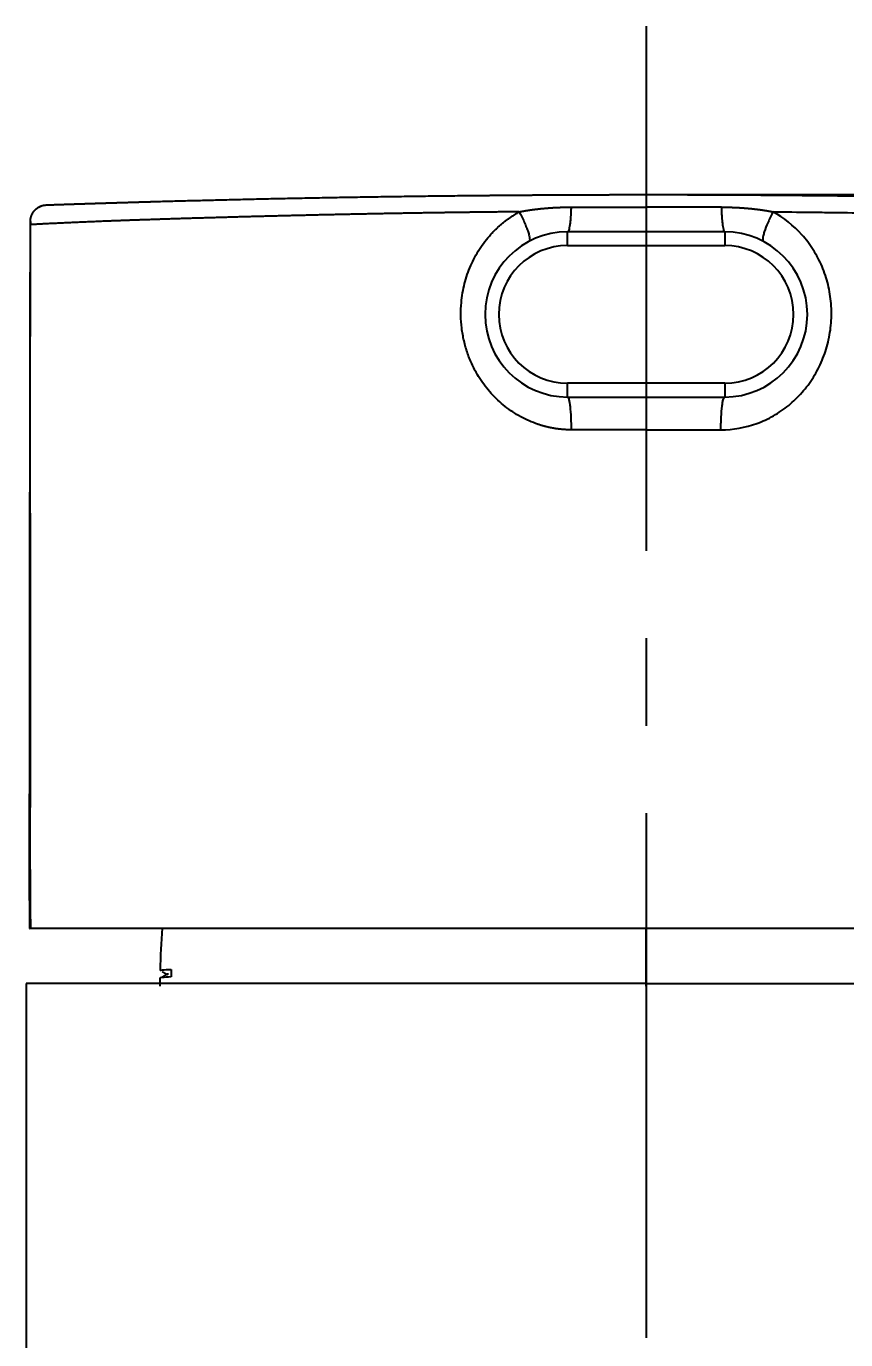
# Model space of a CAD drawing. Extents: x 10319 to 11160, y -16029 to -15435.
# Drawn here: x 10484.01 to 10513.75, y -15652.22 to -15604.52 of the extents above; entities that cross this region are included whole.
import ezdxf

# ---------------------------------------------------------------- set-up
doc = ezdxf.new("R2010")
doc.units = 0
doc.header["$MEASUREMENT"] = 0
doc.linetypes.add('CENTER2', pattern=[28.575, 19.05, -3.175, 3.175, -3.175])
doc.layers.get('0').update_dxf_attribs({"linetype": 'CONTINUOUS'})
doc.layers.get('Defpoints').update_dxf_attribs({"linetype": 'CONTINUOUS'})
doc.layers.add('CENTER', color=1, linetype='CENTER2')
doc.layers.add('DIM_', color=3, linetype='CONTINUOUS', lineweight=9)
doc.styles.get("Standard").update_dxf_attribs({"font": 'Gulim.ttf'})
doc.dimstyles.new('사본(2) STANDARD', dxfattribs={"dimscale": 0, "dimtxt": 5, "dimasz": 5, "dimexe": 1.25, "dimexo": 0.625, "dimgap": 1.5, "dimtad": 3, "dimtih": 1, "dimtoh": 1, "dimdec": 1, "dimzin": 9, "dimdsep": 46, "dimtxsty": 'Standard', "dimcen": 2.5, "dimclrd": 3, "dimclre": 3, "dimclrt": 4, "dimadec": 0, "dimazin": 0, "dimtfac": 1, "dimtdec": 1, "dimtmove": 0, "dimatfit": 3, "dimfxl": 1.25, "dimtfill": 1, "dimtolj": 1, "dimtzin": 0, "dimarcsym": 0})

# ---------------------------------------------------------------- blocks, each defined once
blk = doc.blocks.new('*D17')
at = {"layer": 'Defpoints', "color": 0, "transparency": 16777216}
for p in [(10506.507, -15610.637), (10576.883, -15610.637), (10532.507, -15777.287)]:
    blk.add_point(p, dxfattribs=at)
at = {"layer": 'DIM_', "color": 3, "lineweight": -2, "transparency": 16777216}
for p, q in [((10507.132, -15610.637), (10578.133, -15610.637)), ((10576.883, -15615.637), (10576.883, -15689.892)), ((10576.883, -15772.287), (10576.883, -15698.032)), ((10533.132, -15777.287), (10578.133, -15777.287))]:
    blk.add_line(p, q, dxfattribs=at)
at = {"layer": 'DIM_', "color": 3, "transparency": 16777216}
for points in [[(10576.05, -15615.637), (10577.716, -15615.637), (10576.883, -15610.637)], [(10576.05, -15772.287), (10577.716, -15772.287), (10576.883, -15777.287)]]:
    blk.add_solid(points, dxfattribs=at)
at = {"layer": 'DIM_', "color": 4, "transparency": 16777216, "insert": (10576.883, -15693.962), "char_height": 5, "attachment_point": 5, "bg_fill": 3, "box_fill_scale": 1.25, "bg_fill_color": 256, "bg_fill_true_color": 13158600, "bg_fill_transparency": 0}
blk.add_mtext('\\A1;166.7', dxfattribs=at)

msp = doc.modelspace()

# ---------------------------------------------------------------- linework, layer by layer
at = {"extrusion": (-1, -2.22045e-16, 6.12323e-17)}
for p, q in [((10484.736, -15611.011), (10484.736, -15611.011)), ((10503.657, -15612.487), (10503.657, -15611.987)), ((10503.657, -15617.987), (10503.657, -15617.487)), ((10484.007, -15639.287), (10484.007, -15768.754))]:
    msp.add_line(p, q, dxfattribs=at)
for centre, radius, start, end in [((10503.657, -15614.987), 3, 90, 180), ((10503.657, -15614.987), 2.5, 90, 180), ((10503.657, -15614.987), 3, 180, 270), ((10503.657, -15614.987), 2.5, 180, 270), ((10517.215, -15639.387), 28.357, 175.7274, 178.8354), ((10517.215, -15639.387), 28.357, 179.4001, 180)]:
    msp.add_arc(centre, radius, start, end)
msp.add_ellipse((10516.971, -15639.387), major_axis=(0, -28.357), ratio=0.977268, start_param=4.690659, end_param=4.700358)
for points, knots in [([(10484.157, -15611.61), (10484.157, -15611.606), (10484.157, -15611.598), (10484.158, -15611.586), (10484.158, -15611.574), (10484.159, -15611.562), (10484.16, -15611.549), (10484.162, -15611.537), (10484.163, -15611.525), (10484.165, -15611.512), (10484.167, -15611.5), (10484.17, -15611.488), (10484.173, -15611.475), (10484.176, -15611.463), (10484.179, -15611.45), (10484.183, -15611.438), (10484.187, -15611.426), (10484.191, -15611.413), (10484.195, -15611.401), (10484.2, -15611.389), (10484.205, -15611.376), (10484.211, -15611.364), (10484.216, -15611.352), (10484.222, -15611.34), (10484.228, -15611.329), (10484.234, -15611.317), (10484.241, -15611.305), (10484.248, -15611.294), (10484.255, -15611.282), (10484.263, -15611.271), (10484.27, -15611.26), (10484.278, -15611.249), (10484.286, -15611.239), (10484.295, -15611.228), (10484.304, -15611.218), (10484.313, -15611.208), (10484.322, -15611.198), (10484.332, -15611.188), (10484.343, -15611.177), (10484.354, -15611.167), (10484.366, -15611.156), (10484.379, -15611.145), (10484.393, -15611.134), (10484.408, -15611.124), (10484.423, -15611.113), (10484.439, -15611.102), (10484.456, -15611.092), (10484.474, -15611.082), (10484.492, -15611.073), (10484.511, -15611.064), (10484.531, -15611.055), (10484.552, -15611.047), (10484.573, -15611.04), (10484.595, -15611.033), (10484.617, -15611.027), (10484.64, -15611.022), (10484.664, -15611.018), (10484.687, -15611.015), (10484.712, -15611.012), (10484.728, -15611.012), (10484.736, -15611.011)], [0, 0, 0, 0, 0.012764, 0.025613, 0.038546, 0.051561, 0.064659, 0.077839, 0.091102, 0.104447, 0.117876, 0.13139, 0.144988, 0.158669, 0.172428, 0.186262, 0.200166, 0.214137, 0.22817, 0.242262, 0.256408, 0.270605, 0.284848, 0.299135, 0.313462, 0.327825, 0.342221, 0.356647, 0.371101, 0.385579, 0.400079, 0.4146, 0.429139, 0.443696, 0.458268, 0.472854, 0.487452, 0.50302, 0.51932, 0.536344, 0.554085, 0.572531, 0.591669, 0.611483, 0.631954, 0.653061, 0.67478, 0.697081, 0.719933, 0.743303, 0.767167, 0.791509, 0.816307, 0.841538, 0.867172, 0.893176, 0.919511, 0.946129, 0.972979, 1, 1, 1, 1]), ([(10484.157, -15611.61), (10484.157, -15611.606), (10484.157, -15611.598), (10484.158, -15611.586), (10484.158, -15611.574), (10484.159, -15611.561), (10484.16, -15611.549), (10484.162, -15611.537), (10484.163, -15611.524), (10484.165, -15611.512), (10484.167, -15611.499), (10484.17, -15611.487), (10484.173, -15611.475), (10484.176, -15611.462), (10484.179, -15611.45), (10484.183, -15611.438), (10484.186, -15611.425), (10484.191, -15611.413), (10484.195, -15611.401), (10484.2, -15611.389), (10484.205, -15611.377), (10484.21, -15611.365), (10484.215, -15611.353), (10484.221, -15611.341), (10484.227, -15611.329), (10484.234, -15611.318), (10484.24, -15611.306), (10484.247, -15611.295), (10484.254, -15611.283), (10484.262, -15611.272), (10484.27, -15611.261), (10484.278, -15611.25), (10484.286, -15611.239), (10484.295, -15611.229), (10484.303, -15611.218), (10484.312, -15611.208), (10484.332, -15611.187), (10484.363, -15611.157), (10484.408, -15611.122), (10484.457, -15611.09), (10484.498, -15611.069), (10484.531, -15611.055), (10484.553, -15611.047), (10484.575, -15611.039), (10484.597, -15611.032), (10484.62, -15611.027), (10484.643, -15611.022), (10484.666, -15611.018), (10484.69, -15611.015), (10484.713, -15611.012), (10484.729, -15611.012), (10484.736, -15611.011)], [0, 0, 0, 0, 0.013002, 0.026054, 0.039157, 0.052311, 0.065518, 0.078777, 0.092088, 0.105453, 0.118872, 0.132344, 0.145872, 0.159454, 0.173092, 0.186785, 0.200535, 0.214342, 0.228206, 0.242127, 0.256106, 0.270143, 0.284239, 0.298395, 0.312609, 0.326883, 0.341218, 0.355613, 0.370069, 0.384586, 0.399165, 0.413806, 0.428509, 0.443274, 0.458103, 0.472994, 0.48795, 0.550223, 0.613074, 0.67652, 0.740579, 0.766472, 0.792376, 0.81829, 0.844216, 0.870152, 0.896099, 0.922058, 0.948027, 0.974008, 1, 1, 1, 1]), ([(10501.903, -15611.26), (10501.876, -15611.26), (10501.823, -15611.261), (10501.742, -15611.262), (10501.662, -15611.262), (10501.581, -15611.263), (10501.5, -15611.264), (10501.418, -15611.265), (10501.336, -15611.266), (10501.255, -15611.266), (10501.172, -15611.267), (10501.09, -15611.268), (10501.007, -15611.269), (10500.924, -15611.27), (10500.841, -15611.271), (10500.757, -15611.272), (10500.674, -15611.273), (10500.59, -15611.274), (10500.506, -15611.275), (10500.421, -15611.276), (10500.336, -15611.277), (10500.251, -15611.278), (10500.166, -15611.279), (10500.081, -15611.28), (10499.995, -15611.281), (10499.909, -15611.282), (10499.823, -15611.283), (10499.737, -15611.284), (10499.65, -15611.286), (10499.563, -15611.287), (10499.476, -15611.288), (10499.389, -15611.289), (10499.301, -15611.29), (10499.213, -15611.292), (10499.125, -15611.293), (10499.037, -15611.294), (10498.949, -15611.296), (10498.86, -15611.297), (10498.771, -15611.298), (10498.682, -15611.3), (10498.593, -15611.301), (10498.504, -15611.302), (10498.414, -15611.304), (10498.324, -15611.305), (10498.234, -15611.307), (10498.144, -15611.308), (10498.053, -15611.31), (10497.963, -15611.311), (10497.872, -15611.313), (10497.781, -15611.314), (10497.689, -15611.316), (10497.598, -15611.318), (10497.506, -15611.319), (10497.415, -15611.321), (10497.323, -15611.322), (10497.231, -15611.324), (10497.138, -15611.326), (10497.046, -15611.327), (10496.953, -15611.329), (10496.861, -15611.331), (10496.768, -15611.333), (10496.674, -15611.334), (10496.581, -15611.336), (10496.488, -15611.338), (10496.394, -15611.34), (10496.301, -15611.342), (10496.207, -15611.343), (10496.113, -15611.345), (10496.019, -15611.347), (10495.924, -15611.349), (10495.83, -15611.351), (10495.735, -15611.353), (10495.641, -15611.355), (10495.546, -15611.357), (10495.451, -15611.359), (10495.356, -15611.361), (10495.261, -15611.363), (10495.166, -15611.365), (10495.071, -15611.367), (10494.975, -15611.369), (10494.88, -15611.371), (10494.784, -15611.373), (10494.688, -15611.375), (10494.592, -15611.378), (10494.497, -15611.38), (10494.401, -15611.382), (10494.305, -15611.384), (10494.208, -15611.386), (10494.112, -15611.389), (10494.016, -15611.391), (10493.92, -15611.393), (10493.823, -15611.395), (10493.727, -15611.398), (10493.63, -15611.4), (10493.534, -15611.402), (10493.437, -15611.405), (10493.341, -15611.407), (10493.244, -15611.409), (10493.147, -15611.412), (10493.05, -15611.414), (10492.954, -15611.417), (10492.857, -15611.419), (10492.76, -15611.422), (10492.663, -15611.424), (10492.567, -15611.427), (10492.47, -15611.429), (10492.373, -15611.432), (10492.276, -15611.434), (10492.143, -15611.438), (10491.975, -15611.442), (10491.773, -15611.448), (10491.573, -15611.453), (10491.376, -15611.459), (10491.181, -15611.464), (10490.989, -15611.47), (10490.8, -15611.475), (10490.613, -15611.48), (10490.428, -15611.486), (10490.247, -15611.491), (10490.067, -15611.496), (10489.89, -15611.502), (10489.716, -15611.507), (10489.544, -15611.512), (10489.374, -15611.518), (10489.207, -15611.523), (10489.042, -15611.528), (10488.88, -15611.533), (10488.72, -15611.538), (10488.562, -15611.544), (10488.407, -15611.549), (10488.254, -15611.554), (10488.104, -15611.559), (10487.955, -15611.564), (10487.809, -15611.569), (10487.666, -15611.574), (10487.524, -15611.579), (10487.385, -15611.584), (10487.248, -15611.589), (10487.113, -15611.594), (10486.981, -15611.599), (10486.85, -15611.604), (10486.722, -15611.609), (10486.596, -15611.614), (10486.472, -15611.619), (10486.35, -15611.624), (10486.23, -15611.629), (10486.112, -15611.634), (10485.997, -15611.639), (10485.883, -15611.644), (10485.771, -15611.648), (10485.661, -15611.653), (10485.553, -15611.658), (10485.448, -15611.663), (10485.344, -15611.668), (10485.242, -15611.672), (10485.141, -15611.677), (10485.043, -15611.682), (10484.946, -15611.687), (10484.852, -15611.691), (10484.759, -15611.696), (10484.668, -15611.701), (10484.578, -15611.705), (10484.491, -15611.71), (10484.405, -15611.715), (10484.321, -15611.719), (10484.238, -15611.724), (10484.184, -15611.727), (10484.157, -15611.728)], [0, 0, 0, 0, 0.003672, 0.007358, 0.011058, 0.014773, 0.018502, 0.022246, 0.026004, 0.029777, 0.033564, 0.037366, 0.041181, 0.045012, 0.048857, 0.052716, 0.05659, 0.060478, 0.06438, 0.068297, 0.072229, 0.076174, 0.080135, 0.08411, 0.088099, 0.092103, 0.096121, 0.100153, 0.1042, 0.108262, 0.112338, 0.116428, 0.120533, 0.124653, 0.128786, 0.132935, 0.137097, 0.141275, 0.145466, 0.149673, 0.153893, 0.158128, 0.162378, 0.166642, 0.170921, 0.175214, 0.179521, 0.183843, 0.18818, 0.192531, 0.196896, 0.201276, 0.20567, 0.210079, 0.214503, 0.218941, 0.223393, 0.22786, 0.232342, 0.236837, 0.241348, 0.245873, 0.250412, 0.254966, 0.259535, 0.264118, 0.268715, 0.273328, 0.277954, 0.282595, 0.287251, 0.291921, 0.296606, 0.301305, 0.306019, 0.310748, 0.315491, 0.320248, 0.32502, 0.329807, 0.334608, 0.339424, 0.344255, 0.3491, 0.353959, 0.358834, 0.363723, 0.368626, 0.373544, 0.378477, 0.383425, 0.388387, 0.393363, 0.398355, 0.403361, 0.408382, 0.413417, 0.418468, 0.423533, 0.428612, 0.433707, 0.438816, 0.44394, 0.449079, 0.454232, 0.459401, 0.464584, 0.469781, 0.474994, 0.48607, 0.497076, 0.508011, 0.518875, 0.529669, 0.540392, 0.551045, 0.561626, 0.572137, 0.582578, 0.592947, 0.603246, 0.613474, 0.623631, 0.633717, 0.643732, 0.653677, 0.66355, 0.673352, 0.683083, 0.692743, 0.702332, 0.71185, 0.721296, 0.730672, 0.739976, 0.749209, 0.75837, 0.767461, 0.776479, 0.785427, 0.794303, 0.803108, 0.811842, 0.820504, 0.829095, 0.837614, 0.846062, 0.854438, 0.862743, 0.870977, 0.879138, 0.887229, 0.895248, 0.903195, 0.911071, 0.918875, 0.926608, 0.934269, 0.941859, 0.949377, 0.956824, 0.964199, 0.971502, 0.978734, 0.985894, 0.992983, 1, 1, 1, 1]), ([(10503.795, -15619.179), (10503.785, -15619.179), (10503.766, -15619.178), (10503.737, -15619.178), (10503.708, -15619.177), (10503.679, -15619.177), (10503.65, -15619.176), (10503.621, -15619.174), (10503.592, -15619.173), (10503.563, -15619.171), (10503.534, -15619.169), (10503.506, -15619.167), (10503.477, -15619.165), (10503.448, -15619.162), (10503.419, -15619.159), (10503.391, -15619.156), (10503.362, -15619.153), (10503.333, -15619.15), (10503.305, -15619.146), (10503.276, -15619.142), (10503.248, -15619.138), (10503.219, -15619.134), (10503.191, -15619.129), (10503.163, -15619.125), (10503.134, -15619.12), (10503.106, -15619.115), (10503.078, -15619.109), (10503.049, -15619.104), (10503.021, -15619.098), (10502.993, -15619.092), (10502.965, -15619.086), (10502.937, -15619.079), (10502.909, -15619.073), (10502.881, -15619.066), (10502.853, -15619.059), (10502.825, -15619.052), (10502.797, -15619.044), (10502.769, -15619.036), (10502.741, -15619.028), (10502.714, -15619.02), (10502.686, -15619.012), (10502.658, -15619.003), (10502.631, -15618.995), (10502.603, -15618.986), (10502.575, -15618.977), (10502.548, -15618.967), (10502.52, -15618.957), (10502.395, -15618.913), (10502.177, -15618.823), (10501.876, -15618.667), (10501.589, -15618.486), (10501.316, -15618.279), (10501.061, -15618.049), (10500.825, -15617.798), (10500.61, -15617.527), (10500.395, -15617.206), (10500.192, -15616.831), (10500.016, -15616.399), (10499.887, -15615.949), (10499.805, -15615.488), (10499.773, -15615.021), (10499.789, -15614.593), (10499.839, -15614.208), (10499.911, -15613.868), (10500.01, -15613.536), (10500.134, -15613.215), (10500.283, -15612.906), (10500.455, -15612.613), (10500.651, -15612.335), (10500.81, -15612.145), (10500.915, -15612.03), (10500.959, -15611.984), (10501.003, -15611.939), (10501.048, -15611.895), (10501.094, -15611.851), (10501.14, -15611.808), (10501.186, -15611.766), (10501.234, -15611.725), (10501.281, -15611.684), (10501.33, -15611.644), (10501.379, -15611.605), (10501.429, -15611.567), (10501.479, -15611.53), (10501.53, -15611.493), (10501.581, -15611.458), (10501.633, -15611.423), (10501.686, -15611.389), (10501.739, -15611.355), (10501.793, -15611.323), (10501.848, -15611.291), (10501.884, -15611.27), (10501.903, -15611.26)], [0, 0, 0, 0, 0.002658, 0.005314, 0.007968, 0.010619, 0.013269, 0.015916, 0.018562, 0.021206, 0.023848, 0.02649, 0.029129, 0.031768, 0.034406, 0.037042, 0.039678, 0.042314, 0.044949, 0.047583, 0.050218, 0.052852, 0.055486, 0.058121, 0.060756, 0.063391, 0.066027, 0.068664, 0.071301, 0.073939, 0.076579, 0.07922, 0.081862, 0.084506, 0.087151, 0.089798, 0.092447, 0.095098, 0.097751, 0.100407, 0.103065, 0.105725, 0.108388, 0.111054, 0.113723, 0.116395, 0.11907, 0.121749, 0.152939, 0.184005, 0.215157, 0.246605, 0.278292, 0.3098, 0.341343, 0.373138, 0.415702, 0.457931, 0.500353, 0.543038, 0.585266, 0.627561, 0.659344, 0.690857, 0.72231, 0.753911, 0.785189, 0.816248, 0.847291, 0.87852, 0.884373, 0.89021, 0.896033, 0.901844, 0.907642, 0.913431, 0.919211, 0.924983, 0.93075, 0.936512, 0.942271, 0.948028, 0.953785, 0.959543, 0.965303, 0.971068, 0.976838, 0.982614, 0.988399, 0.994194, 1, 1, 1, 1]), ([(10501.903, -15611.26), (10501.917, -15611.258), (10501.946, -15611.252), (10501.989, -15611.244), (10502.032, -15611.237), (10502.075, -15611.229), (10502.119, -15611.222), (10502.162, -15611.215), (10502.206, -15611.208), (10502.251, -15611.201), (10502.295, -15611.195), (10502.34, -15611.188), (10502.385, -15611.182), (10502.43, -15611.176), (10502.475, -15611.17), (10502.521, -15611.165), (10502.567, -15611.159), (10502.613, -15611.154), (10502.659, -15611.149), (10502.705, -15611.144), (10502.752, -15611.14), (10502.799, -15611.135), (10502.846, -15611.131), (10502.893, -15611.127), (10502.941, -15611.123), (10502.988, -15611.12), (10503.036, -15611.116), (10503.084, -15611.113), (10503.133, -15611.11), (10503.181, -15611.108), (10503.23, -15611.105), (10503.279, -15611.103), (10503.328, -15611.101), (10503.378, -15611.099), (10503.427, -15611.097), (10503.477, -15611.095), (10503.527, -15611.094), (10503.577, -15611.093), (10503.628, -15611.092), (10503.678, -15611.092), (10503.729, -15611.091), (10503.763, -15611.091), (10503.78, -15611.091)], [0, 0, 0, 0, 0.023127, 0.046347, 0.06966, 0.093066, 0.116565, 0.140157, 0.163843, 0.187622, 0.211494, 0.235461, 0.259521, 0.283676, 0.307926, 0.332271, 0.356712, 0.381248, 0.405881, 0.43061, 0.455436, 0.48036, 0.505382, 0.530502, 0.555721, 0.58104, 0.606458, 0.631976, 0.657595, 0.683315, 0.709137, 0.73506, 0.761086, 0.787215, 0.813448, 0.839784, 0.866224, 0.892769, 0.919418, 0.946173, 0.973033, 1, 1, 1, 1]), ([(10501.903, -15611.26), (10501.934, -15611.321), (10501.965, -15611.383), (10502.026, -15611.51), (10502.055, -15611.574), (10502.11, -15611.701), (10502.136, -15611.763), (10502.182, -15611.881), (10502.203, -15611.938), (10502.236, -15612.041), (10502.25, -15612.088), (10502.269, -15612.171), (10502.275, -15612.206), (10502.28, -15612.264), (10502.279, -15612.287), (10502.271, -15612.32), (10502.263, -15612.33), (10502.254, -15612.336)], [0, 0, 0, 0, 0.125, 0.125, 0.25, 0.25, 0.375, 0.375, 0.5, 0.5, 0.625, 0.625, 0.75, 0.75, 0.875, 0.875, 1, 1, 1, 1]), ([(10503.78, -15611.091), (10503.778, -15611.15), (10503.776, -15611.209), (10503.771, -15611.326), (10503.768, -15611.384), (10503.76, -15611.495), (10503.756, -15611.549), (10503.746, -15611.649), (10503.741, -15611.695), (10503.729, -15611.778), (10503.723, -15611.815), (10503.71, -15611.879), (10503.704, -15611.905), (10503.691, -15611.947), (10503.684, -15611.962), (10503.671, -15611.982), (10503.664, -15611.987), (10503.657, -15611.987)], [0, 0, 0, 0, 0.125, 0.125, 0.25, 0.25, 0.375, 0.375, 0.5, 0.5, 0.625, 0.625, 0.75, 0.75, 0.875, 0.875, 1, 1, 1, 1]), ([(10484.135, -15630.108), (10484.135, -15630.039), (10484.135, -15629.901), (10484.135, -15629.695), (10484.135, -15629.488), (10484.135, -15629.283), (10484.135, -15629.077), (10484.135, -15628.872), (10484.135, -15628.667), (10484.135, -15628.463), (10484.135, -15628.259), (10484.135, -15628.055), (10484.135, -15627.851), (10484.136, -15627.648), (10484.136, -15627.445), (10484.136, -15627.243), (10484.136, -15627.04), (10484.136, -15626.838), (10484.136, -15626.637), (10484.136, -15626.435), (10484.137, -15626.234), (10484.137, -15626.034), (10484.137, -15625.833), (10484.137, -15625.633), (10484.137, -15625.434), (10484.138, -15625.234), (10484.138, -15625.035), (10484.138, -15624.837), (10484.138, -15624.638), (10484.139, -15624.44), (10484.139, -15624.242), (10484.139, -15624.045), (10484.139, -15623.848), (10484.14, -15623.651), (10484.14, -15623.455), (10484.14, -15623.258), (10484.14, -15623.063), (10484.141, -15622.867), (10484.141, -15622.672), (10484.141, -15622.477), (10484.141, -15622.282), (10484.142, -15622.088), (10484.142, -15621.894), (10484.142, -15621.701), (10484.142, -15621.508), (10484.143, -15621.315), (10484.143, -15621.122), (10484.143, -15620.93), (10484.144, -15620.738), (10484.144, -15620.546), (10484.144, -15620.355), (10484.144, -15620.164), (10484.145, -15619.973), (10484.145, -15619.783), (10484.145, -15619.593), (10484.146, -15619.404), (10484.146, -15619.214), (10484.146, -15619.025), (10484.146, -15618.837), (10484.147, -15618.648), (10484.147, -15618.46), (10484.147, -15618.273), (10484.148, -15618.085), (10484.148, -15617.898), (10484.148, -15617.711), (10484.148, -15617.525), (10484.149, -15617.339), (10484.149, -15617.153), (10484.149, -15616.968), (10484.15, -15616.783), (10484.15, -15616.598), (10484.15, -15616.414), (10484.15, -15616.229), (10484.151, -15616.046), (10484.151, -15615.862), (10484.151, -15615.679), (10484.152, -15615.496), (10484.152, -15615.314), (10484.152, -15615.132), (10484.152, -15614.95), (10484.153, -15614.768), (10484.153, -15614.587), (10484.153, -15614.406), (10484.153, -15614.226), (10484.154, -15614.046), (10484.154, -15613.866), (10484.154, -15613.686), (10484.154, -15613.507), (10484.155, -15613.328), (10484.155, -15613.15), (10484.155, -15612.972), (10484.155, -15612.794), (10484.155, -15612.616), (10484.156, -15612.439), (10484.156, -15612.262), (10484.156, -15612.086), (10484.156, -15611.909), (10484.156, -15611.792), (10484.156, -15611.733)], [0, 0, 0, 0, 0.01106, 0.022107, 0.033141, 0.044161, 0.055168, 0.066161, 0.077142, 0.088108, 0.099062, 0.110002, 0.120929, 0.131842, 0.142743, 0.153629, 0.164502, 0.175362, 0.186209, 0.197042, 0.207861, 0.218667, 0.22946, 0.240239, 0.251005, 0.261757, 0.272496, 0.283222, 0.293933, 0.304632, 0.315316, 0.325988, 0.336645, 0.34729, 0.35792, 0.368537, 0.379141, 0.389731, 0.400307, 0.41087, 0.421419, 0.431955, 0.442477, 0.452985, 0.46348, 0.473961, 0.484429, 0.494882, 0.505322, 0.515749, 0.526162, 0.536561, 0.546946, 0.557318, 0.567676, 0.578021, 0.588351, 0.598668, 0.608971, 0.619261, 0.629536, 0.639798, 0.650046, 0.660281, 0.670501, 0.680708, 0.690901, 0.70108, 0.711246, 0.721397, 0.731535, 0.741659, 0.751769, 0.761865, 0.771948, 0.782016, 0.792071, 0.802111, 0.812138, 0.822151, 0.83215, 0.842135, 0.852107, 0.862064, 0.872007, 0.881937, 0.891852, 0.901754, 0.911641, 0.921515, 0.931375, 0.94122, 0.951052, 0.96087, 0.970673, 0.980463, 0.990238, 1, 1, 1, 1]), ([(10484.15, -15622.203), (10484.15, -15621.321), (10484.151, -15620.441), (10484.152, -15618.687), (10484.153, -15617.812), (10484.155, -15615.193), (10484.156, -15613.457), (10484.157, -15611.728)], [0, 0, 0, 0, 0.25, 0.25, 0.5, 0.5, 1, 1, 1, 1]), ([(10484.157, -15611.61), (10484.157, -15611.631), (10484.157, -15611.652), (10484.157, -15611.693), (10484.156, -15611.713), (10484.156, -15611.733)], [0, 0, 0, 0, 0.5, 0.5, 1, 1, 1, 1]), ([(10503.795, -15619.179), (10503.795, -15619.038), (10503.792, -15618.886), (10503.778, -15618.593), (10503.768, -15618.452), (10503.748, -15618.277), (10503.74, -15618.225), (10503.725, -15618.136), (10503.7, -15618.025), (10503.674, -15617.987), (10503.657, -15617.987)], [0, 0, 0, 0, 0.25, 0.25, 0.5, 0.5, 0.625, 0.625, 0.75, 1, 1, 1, 1]), ([(10484.15, -15622.203), (10484.15, -15622.263), (10484.149, -15622.385), (10484.149, -15622.571), (10484.149, -15622.764), (10484.149, -15622.964), (10484.149, -15623.17), (10484.149, -15623.384), (10484.149, -15623.604), (10484.149, -15623.832), (10484.148, -15624.066), (10484.148, -15624.307), (10484.148, -15624.555), (10484.148, -15624.81), (10484.148, -15625.072), (10484.148, -15625.341), (10484.147, -15625.617), (10484.147, -15625.899), (10484.147, -15626.189), (10484.147, -15626.486), (10484.146, -15626.947), (10484.146, -15627.53), (10484.146, -15628.191), (10484.145, -15628.727), (10484.145, -15629.483), (10484.144, -15630.439), (10484.144, -15631.259), (10484.143, -15631.639)], [0, 0, 0, 0, 0.019153, 0.039028, 0.059626, 0.080947, 0.10299, 0.125757, 0.149246, 0.173458, 0.198392, 0.224049, 0.25043, 0.277532, 0.305358, 0.333906, 0.363177, 0.393171, 0.423887, 0.455326, 0.487488, 0.570544, 0.640418, 0.697109, 0.740618, 0.879871, 1, 1, 1, 1]), ([(10484.126, -15634.585), (10484.126, -15634.409), (10484.127, -15634.055), (10484.128, -15633.519), (10484.129, -15632.973), (10484.13, -15632.418), (10484.132, -15631.854), (10484.133, -15631.28), (10484.134, -15630.697), (10484.134, -15630.305), (10484.135, -15630.108)], [0, 0, 0, 0, 0.117598, 0.237295, 0.359099, 0.483017, 0.609058, 0.737229, 0.86754, 1, 1, 1, 1]), ([(10484.143, -15631.639), (10484.143, -15631.727), (10484.143, -15631.906), (10484.143, -15632.175), (10484.143, -15632.449), (10484.143, -15632.727), (10484.142, -15633.009), (10484.142, -15633.295), (10484.142, -15633.579), (10484.142, -15633.859), (10484.142, -15634.131), (10484.142, -15634.395), (10484.141, -15634.652), (10484.141, -15634.82), (10484.141, -15634.903)], [0, 0, 0, 0, 0.081189, 0.16369, 0.247504, 0.33263, 0.41907, 0.506823, 0.59485, 0.680544, 0.763905, 0.844934, 0.923632, 1, 1, 1, 1]), ([(10484.142, -15635.063), (10484.142, -15635.147), (10484.141, -15635.307), (10484.141, -15635.536), (10484.141, -15635.743), (10484.141, -15635.929), (10484.14, -15636.094), (10484.14, -15636.226), (10484.14, -15636.331), (10484.14, -15636.417), (10484.14, -15636.5), (10484.14, -15636.579), (10484.141, -15636.655), (10484.141, -15636.728), (10484.141, -15636.798), (10484.141, -15636.864), (10484.141, -15636.927), (10484.142, -15636.988), (10484.142, -15637.045), (10484.142, -15637.098), (10484.143, -15637.149), (10484.143, -15637.197), (10484.143, -15637.241), (10484.144, -15637.269), (10484.144, -15637.283)], [0, 0, 0, 0, 0.112972, 0.216268, 0.309888, 0.393831, 0.468099, 0.532691, 0.572835, 0.611519, 0.648744, 0.684511, 0.718818, 0.751667, 0.783057, 0.812989, 0.841463, 0.86848, 0.894039, 0.918142, 0.940789, 0.96198, 0.981717, 1, 1, 1, 1]), ([(10484.157, -15637.287), (10484.153, -15637.287), (10484.148, -15637.287), (10484.144, -15637.287), (10484.143, -15637.287), (10484.143, -15637.287)], [0, 0, 0, 0, 0.925252, 0.925252, 1, 1, 1, 1]), ([(10489.261, -15639.046), (10489.127, -15639.053), (10489.027, -15639.06), (10488.893, -15639.074), (10488.859, -15639.081), (10488.859, -15639.088)], [0, 0, 0, 0, 0.500818, 0.500818, 1, 1, 1, 1]), ([(10488.863, -15638.813), (10488.863, -15638.806), (10488.894, -15638.799), (10489.022, -15638.785), (10489.125, -15638.778), (10489.265, -15638.77)], [0, 0, 0, 0, 0.479364, 0.479364, 1, 1, 1, 1])]:
    msp.add_open_spline(points, degree=3, knots=knots)
for points, degree in [([(10484.157, -15611.61), (10484.157, -15611.61), (10484.157, -15611.61), (10484.157, -15611.61)], 3), ([(10484.157, -15611.728), (10484.157, -15611.709), (10484.157, -15611.671), (10484.157, -15611.631), (10484.157, -15611.61)], 3), ([(10484.122, -15636.27), (10484.123, -15635.708), (10484.124, -15635.146), (10484.125, -15634.584)], 3), ([(10484.141, -15634.903), (10484.141, -15634.956), (10484.141, -15635.009), (10484.141, -15635.062)], 3), ([(10484.142, -15635.064), (10484.146, -15635.804), (10484.151, -15636.545), (10484.157, -15637.287)], 3), ([(10484.122, -15636.27), (10484.125, -15636.609), (10484.127, -15636.948), (10484.13, -15637.287)], 3), ([(10484.13, -15637.287), (10484.134, -15637.287), (10484.137, -15637.287), (10484.14, -15637.287)], 3), ([(10489.113, -15638.957), (10488.917, -15639.07)], 1), ([(10488.941, -15638.851), (10489.131, -15638.961)], 1), ([(10489.113, -15638.957), (10489.084, -15638.949), (10489.104, -15638.94), (10489.17, -15638.932)], 3)]:
    msp.add_open_spline(points, degree=degree)
at = {"layer": 'CENTER'}
msp.add_line((10506.507, -15604.523), (10506.507, -15957.833), dxfattribs=at)

# ---------------------------------------------------------------- next in the draw order: dimensions: what is measured, and where the dimension line sits
at = {"layer": 'DIM_'}
dim = msp.add_linear_dim(base=(10576.883139287, -15610.636787616), p1=(10532.507458922, -15777.286787616), p2=(10506.507458922, -15610.636787616), angle=90, dimstyle='사본(2) STANDARD', override={"dimscale": 1, "dimtxt": 5, "dimasz": 5, "dimgap": 1.5, "dimtad": 0}, dxfattribs=at)
dim.commit()
dim.dimension.update_dxf_attribs({"geometry": '*D17', "text_midpoint": (10576.883139287, -15693.961787616)})

# ---------------------------------------------------------------- next in the draw order: linework, layer by layer
at = {"extrusion": (-1, -2.22045e-16, 6.12323e-17)}
for p, q in [((10509.357, -15611.987), (10503.657, -15611.987)), ((10509.357, -15611.987), (10509.357, -15612.487)), ((10503.657, -15612.487), (10509.357, -15612.487)), ((10509.357, -15617.487), (10503.657, -15617.487)), ((10509.357, -15617.487), (10509.357, -15617.987)), ((10503.657, -15617.987), (10509.357, -15617.987)), ((10506.507, -15639.387), (10506.507, -15637.275)), ((10506.507, -15639.287), (10484.007, -15639.287)), ((10506.507, -15639.287), (10529.007, -15639.287))]:
    msp.add_line(p, q, dxfattribs=at)
for radius, start, end in [(3, 0, 90), (2.5, 0, 90), (2.5, 270, 0), (3, 270, 0)]:
    msp.add_arc((10509.357, -15614.987), radius, start, end)
for points, knots in [([(10484.736, -15611.011), (10484.75, -15611.011), (10484.777, -15611.01), (10484.818, -15611.008), (10484.859, -15611.007), (10484.9, -15611.006), (10484.942, -15611.004), (10484.983, -15611.003), (10485.025, -15611.001), (10485.067, -15611), (10485.109, -15610.999), (10485.151, -15610.997), (10485.194, -15610.996), (10485.236, -15610.994), (10485.279, -15610.993), (10485.322, -15610.991), (10485.365, -15610.99), (10485.409, -15610.988), (10485.452, -15610.987), (10485.496, -15610.986), (10485.54, -15610.984), (10485.583, -15610.983), (10485.628, -15610.981), (10485.672, -15610.98), (10485.716, -15610.978), (10485.761, -15610.977), (10485.806, -15610.975), (10485.851, -15610.974), (10485.896, -15610.972), (10485.941, -15610.971), (10485.987, -15610.969), (10486.033, -15610.968), (10486.078, -15610.967), (10486.124, -15610.965), (10486.171, -15610.964), (10486.217, -15610.962), (10486.264, -15610.961), (10486.31, -15610.959), (10486.357, -15610.958), (10486.404, -15610.956), (10486.451, -15610.955), (10486.499, -15610.953), (10486.546, -15610.952), (10486.594, -15610.95), (10486.642, -15610.949), (10486.69, -15610.947), (10486.738, -15610.946), (10486.787, -15610.944), (10486.835, -15610.943), (10486.884, -15610.941), (10486.933, -15610.939), (10486.982, -15610.938), (10487.031, -15610.936), (10487.081, -15610.935), (10487.13, -15610.933), (10487.18, -15610.932), (10487.23, -15610.93), (10487.28, -15610.929), (10487.33, -15610.927), (10487.381, -15610.926), (10487.431, -15610.924), (10487.482, -15610.923), (10487.533, -15610.921), (10487.584, -15610.92), (10487.635, -15610.918), (10487.687, -15610.917), (10487.739, -15610.915), (10487.79, -15610.914), (10487.842, -15610.912), (10487.894, -15610.91), (10487.947, -15610.909), (10487.999, -15610.907), (10488.052, -15610.906), (10488.105, -15610.904), (10488.158, -15610.903), (10488.211, -15610.901), (10488.264, -15610.9), (10488.318, -15610.898), (10488.371, -15610.897), (10488.425, -15610.895), (10488.479, -15610.894), (10488.534, -15610.892), (10488.588, -15610.89), (10488.642, -15610.889), (10488.697, -15610.887), (10488.752, -15610.886), (10488.984, -15610.879), (10489.399, -15610.868), (10490.01, -15610.852), (10490.639, -15610.836), (10491.284, -15610.82), (10491.945, -15610.804), (10492.623, -15610.789), (10493.315, -15610.774), (10494.022, -15610.76), (10494.741, -15610.746), (10495.471, -15610.733), (10496.213, -15610.72), (10496.963, -15610.709), (10497.723, -15610.698), (10498.491, -15610.687), (10499.267, -15610.678), (10499.842, -15610.672), (10500.209, -15610.668), (10500.367, -15610.667), (10500.525, -15610.665), (10500.684, -15610.664), (10500.842, -15610.662), (10501.001, -15610.661), (10501.159, -15610.659), (10501.318, -15610.658), (10501.478, -15610.657), (10501.637, -15610.656), (10501.797, -15610.654), (10501.956, -15610.653), (10502.116, -15610.652), (10502.276, -15610.651), (10502.437, -15610.65), (10502.597, -15610.649), (10502.758, -15610.648), (10502.919, -15610.647), (10503.08, -15610.646), (10503.241, -15610.645), (10503.403, -15610.644), (10503.565, -15610.644), (10503.726, -15610.643), (10503.888, -15610.642), (10504.051, -15610.642), (10504.213, -15610.641), (10504.376, -15610.64), (10504.539, -15610.64), (10504.702, -15610.639), (10504.865, -15610.639), (10505.028, -15610.639), (10505.192, -15610.638), (10505.356, -15610.638), (10505.52, -15610.638), (10505.684, -15610.637), (10505.848, -15610.637), (10506.013, -15610.637), (10506.177, -15610.637), (10506.342, -15610.637), (10506.452, -15610.637), (10506.507, -15610.637)], [0, 0, 0, 0, 0.002964, 0.005926, 0.008887, 0.011846, 0.014804, 0.017761, 0.020716, 0.02367, 0.026623, 0.029574, 0.032524, 0.035473, 0.038421, 0.041367, 0.044313, 0.047257, 0.0502, 0.053142, 0.056083, 0.059023, 0.061963, 0.064901, 0.067838, 0.070774, 0.073709, 0.076644, 0.079578, 0.08251, 0.085442, 0.088374, 0.091304, 0.094234, 0.097163, 0.100092, 0.10302, 0.105947, 0.108874, 0.1118, 0.114726, 0.117651, 0.120575, 0.1235, 0.126424, 0.129347, 0.13227, 0.135193, 0.138115, 0.141037, 0.143959, 0.146881, 0.149802, 0.152723, 0.155645, 0.158566, 0.161486, 0.164407, 0.167328, 0.170249, 0.173169, 0.17609, 0.179011, 0.181932, 0.184853, 0.187774, 0.190695, 0.193617, 0.196538, 0.19946, 0.202382, 0.205305, 0.208228, 0.211151, 0.214074, 0.216998, 0.219922, 0.222847, 0.225772, 0.228698, 0.231624, 0.234551, 0.237479, 0.240407, 0.243335, 0.246265, 0.249195, 0.280337, 0.311452, 0.34257, 0.373723, 0.404959, 0.436212, 0.467513, 0.498895, 0.530271, 0.561594, 0.592894, 0.624203, 0.655437, 0.686651, 0.717876, 0.749145, 0.755401, 0.761654, 0.767906, 0.774156, 0.780403, 0.78665, 0.792895, 0.79914, 0.805384, 0.811627, 0.817871, 0.824114, 0.830358, 0.836603, 0.842848, 0.849095, 0.855343, 0.861592, 0.867844, 0.874097, 0.880353, 0.886612, 0.892873, 0.899138, 0.905406, 0.911678, 0.917953, 0.924233, 0.930517, 0.936805, 0.943099, 0.949398, 0.955702, 0.962011, 0.968327, 0.974648, 0.980976, 0.98731, 0.993652, 1, 1, 1, 1]), ([(10506.507, -15610.637), (10506.533, -15610.637), (10506.585, -15610.637), (10506.663, -15610.637), (10506.74, -15610.637), (10506.818, -15610.637), (10506.896, -15610.637), (10506.973, -15610.637), (10507.051, -15610.637), (10507.128, -15610.637), (10507.205, -15610.637), (10507.283, -15610.637), (10507.36, -15610.637), (10507.437, -15610.637), (10507.515, -15610.638), (10507.592, -15610.638), (10507.669, -15610.638), (10507.746, -15610.638), (10507.823, -15610.638), (10507.9, -15610.638), (10507.977, -15610.638), (10508.054, -15610.639), (10508.131, -15610.639), (10508.208, -15610.639), (10508.284, -15610.639), (10508.361, -15610.64), (10508.438, -15610.64), (10508.514, -15610.64), (10508.591, -15610.64), (10508.668, -15610.64), (10508.744, -15610.641), (10508.821, -15610.641), (10508.897, -15610.641), (10508.974, -15610.642), (10509.05, -15610.642), (10509.126, -15610.642), (10509.203, -15610.643), (10509.279, -15610.643), (10509.355, -15610.643), (10509.431, -15610.644), (10509.507, -15610.644), (10509.583, -15610.644), (10509.659, -15610.645), (10509.735, -15610.645), (10509.811, -15610.645), (10509.887, -15610.646), (10509.963, -15610.646), (10510.039, -15610.647), (10510.115, -15610.647), (10510.19, -15610.648), (10510.266, -15610.648), (10510.342, -15610.648), (10510.417, -15610.649), (10510.493, -15610.649), (10510.569, -15610.65), (10510.644, -15610.65), (10510.719, -15610.651), (10510.795, -15610.651), (10510.87, -15610.652), (10510.946, -15610.652), (10511.021, -15610.653), (10511.096, -15610.653), (10511.171, -15610.654), (10511.246, -15610.655), (10511.321, -15610.655), (10511.397, -15610.656), (10511.472, -15610.656), (10511.547, -15610.657), (10511.621, -15610.657), (10511.696, -15610.658), (10511.771, -15610.659), (10511.846, -15610.659), (10511.921, -15610.66), (10511.996, -15610.661), (10512.07, -15610.661), (10512.145, -15610.662), (10512.219, -15610.663), (10512.294, -15610.663), (10512.369, -15610.664), (10512.443, -15610.665), (10512.517, -15610.665), (10512.592, -15610.666), (10512.666, -15610.667), (10512.74, -15610.667), (10512.815, -15610.668), (10512.889, -15610.669), (10513.201, -15610.672), (10513.748, -15610.678), (10514.524, -15610.687), (10515.292, -15610.698), (10516.051, -15610.709), (10516.802, -15610.72), (10517.543, -15610.733), (10518.274, -15610.746), (10518.993, -15610.76), (10519.7, -15610.774), (10520.392, -15610.789), (10521.069, -15610.804), (10521.731, -15610.82), (10522.376, -15610.836), (10523.004, -15610.852), (10523.616, -15610.868), (10524.052, -15610.88), (10524.325, -15610.888), (10524.441, -15610.891), (10524.556, -15610.894), (10524.67, -15610.897), (10524.784, -15610.901), (10524.897, -15610.904), (10525.009, -15610.907), (10525.12, -15610.91), (10525.231, -15610.914), (10525.341, -15610.917), (10525.45, -15610.92), (10525.558, -15610.924), (10525.666, -15610.927), (10525.773, -15610.93), (10525.879, -15610.933), (10525.984, -15610.936), (10526.088, -15610.94), (10526.192, -15610.943), (10526.295, -15610.946), (10526.397, -15610.949), (10526.498, -15610.953), (10526.599, -15610.956), (10526.699, -15610.959), (10526.798, -15610.962), (10526.896, -15610.965), (10526.994, -15610.968), (10527.091, -15610.971), (10527.187, -15610.975), (10527.282, -15610.978), (10527.376, -15610.981), (10527.47, -15610.984), (10527.563, -15610.987), (10527.655, -15610.99), (10527.746, -15610.993), (10527.837, -15610.996), (10527.927, -15610.999), (10528.016, -15611.002), (10528.104, -15611.005), (10528.192, -15611.008), (10528.25, -15611.01), (10528.279, -15611.011)], [0, 0, 0, 0, 0.002988, 0.005974, 0.008959, 0.011943, 0.014925, 0.017905, 0.020884, 0.023861, 0.026837, 0.029812, 0.032785, 0.035757, 0.038728, 0.041697, 0.044666, 0.047633, 0.050598, 0.053563, 0.056526, 0.059488, 0.06245, 0.06541, 0.068369, 0.071327, 0.074284, 0.07724, 0.080195, 0.083149, 0.086102, 0.089054, 0.092006, 0.094957, 0.097907, 0.100856, 0.103804, 0.106752, 0.109699, 0.112645, 0.115591, 0.118536, 0.12148, 0.124424, 0.127368, 0.130311, 0.133253, 0.136195, 0.139137, 0.142078, 0.145019, 0.147959, 0.150899, 0.153839, 0.156778, 0.159718, 0.162657, 0.165595, 0.168534, 0.171473, 0.174411, 0.177349, 0.180288, 0.183226, 0.186164, 0.189102, 0.192041, 0.194979, 0.197917, 0.200856, 0.203795, 0.206734, 0.209673, 0.212612, 0.215552, 0.218491, 0.221432, 0.224372, 0.227313, 0.230254, 0.233196, 0.236138, 0.23908, 0.242023, 0.244967, 0.247911, 0.250855, 0.282114, 0.313336, 0.344554, 0.375797, 0.407096, 0.438393, 0.469719, 0.501106, 0.532477, 0.563774, 0.595031, 0.626277, 0.657419, 0.688533, 0.719652, 0.750806, 0.75703, 0.763252, 0.769471, 0.775688, 0.781902, 0.788115, 0.794326, 0.800535, 0.806744, 0.812951, 0.819158, 0.825364, 0.83157, 0.837777, 0.843983, 0.850191, 0.856399, 0.862608, 0.868819, 0.875031, 0.881245, 0.887461, 0.89368, 0.899901, 0.906125, 0.912352, 0.918583, 0.924817, 0.931055, 0.937297, 0.943544, 0.949795, 0.956051, 0.962312, 0.968579, 0.974851, 0.981129, 0.987413, 0.993703, 1, 1, 1, 1]), ([(10506.507, -15610.637), (10506.507, -15610.637), (10506.507, -15610.663), (10506.507, -15610.801), (10506.507, -15610.966), (10506.507, -15611.064), (10506.507, -15611.087)], [0, 0, 0, 0, 0.302913, 0.605825, 0.908738, 1, 1, 1, 1]), ([(10509.22, -15619.179), (10509.666, -15619.178), (10510.105, -15619.099), (10510.729, -15618.873), (10510.93, -15618.78), (10511.318, -15618.559), (10511.69, -15618.304), (10512.181, -15617.829), (10512.589, -15617.277), (10512.908, -15616.663), (10513.128, -15615.996), (10513.238, -15615.297), (10513.237, -15614.593), (10513.126, -15613.9), (10512.906, -15613.236), (10512.582, -15612.624), (10512.033, -15611.9), (10511.503, -15611.476), (10511.112, -15611.26)], [0, 0, 0, 0, 0.125, 0.125, 0.1875, 0.1875, 0.25, 0.3125, 0.375, 0.4375, 0.5, 0.5625, 0.625, 0.6875, 0.75, 0.8125, 0.875, 1, 1, 1, 1]), ([(10509.235, -15611.091), (10509.252, -15611.091), (10509.286, -15611.091), (10509.337, -15611.092), (10509.387, -15611.092), (10509.438, -15611.093), (10509.488, -15611.094), (10509.538, -15611.095), (10509.588, -15611.097), (10509.637, -15611.099), (10509.687, -15611.101), (10509.736, -15611.103), (10509.785, -15611.105), (10509.834, -15611.108), (10509.882, -15611.11), (10509.931, -15611.113), (10509.979, -15611.116), (10510.027, -15611.12), (10510.074, -15611.123), (10510.122, -15611.127), (10510.169, -15611.131), (10510.216, -15611.135), (10510.263, -15611.14), (10510.31, -15611.144), (10510.356, -15611.149), (10510.402, -15611.154), (10510.448, -15611.159), (10510.494, -15611.165), (10510.54, -15611.17), (10510.585, -15611.176), (10510.63, -15611.182), (10510.675, -15611.188), (10510.72, -15611.195), (10510.764, -15611.201), (10510.809, -15611.208), (10510.853, -15611.215), (10510.896, -15611.222), (10510.94, -15611.229), (10510.983, -15611.237), (10511.026, -15611.244), (10511.069, -15611.252), (10511.098, -15611.258), (10511.112, -15611.26)], [0, 0, 0, 0, 0.026967, 0.053828, 0.080583, 0.107233, 0.133777, 0.160218, 0.186554, 0.212787, 0.238916, 0.264942, 0.290866, 0.316688, 0.342408, 0.368027, 0.393545, 0.418963, 0.444282, 0.469501, 0.494621, 0.519643, 0.544567, 0.569393, 0.594122, 0.618755, 0.643291, 0.667732, 0.692077, 0.716326, 0.740481, 0.764542, 0.788508, 0.812381, 0.836159, 0.859844, 0.883436, 0.906935, 0.930341, 0.953653, 0.976873, 1, 1, 1, 1]), ([(10509.235, -15611.091), (10509.236, -15611.15), (10509.239, -15611.209), (10509.244, -15611.326), (10509.247, -15611.384), (10509.255, -15611.495), (10509.259, -15611.549), (10509.269, -15611.649), (10509.274, -15611.695), (10509.286, -15611.778), (10509.292, -15611.815), (10509.304, -15611.879), (10509.311, -15611.905), (10509.324, -15611.947), (10509.331, -15611.962), (10509.344, -15611.982), (10509.351, -15611.987), (10509.357, -15611.987)], [0, 0, 0, 0, 0.125, 0.125, 0.25, 0.25, 0.375, 0.375, 0.5, 0.5, 0.625, 0.625, 0.75, 0.75, 0.875, 0.875, 1, 1, 1, 1]), ([(10511.112, -15611.26), (10511.05, -15611.381), (10510.987, -15611.511), (10510.877, -15611.764), (10510.829, -15611.886), (10510.778, -15612.041), (10510.765, -15612.088), (10510.746, -15612.171), (10510.727, -15612.277), (10510.742, -15612.325), (10510.761, -15612.336)], [0, 0, 0, 0, 0.25, 0.25, 0.5, 0.5, 0.625, 0.625, 0.75, 1, 1, 1, 1]), ([(10511.112, -15611.26), (10511.568, -15611.264), (10512.25, -15611.271), (10512.923, -15611.279), (10513.37, -15611.285), (10514.482, -15611.299), (10515.568, -15611.317), (10516.848, -15611.342), (10517.271, -15611.35), (10518.108, -15611.368), (10518.522, -15611.378), (10519.34, -15611.397), (10519.744, -15611.407), (10520.338, -15611.423), (10520.534, -15611.428), (10520.922, -15611.439), (10521.114, -15611.444), (10521.685, -15611.46), (10522.057, -15611.471), (10522.787, -15611.494), (10523.144, -15611.505), (10523.843, -15611.529), (10524.185, -15611.541), (10524.687, -15611.558), (10524.853, -15611.564), (10525.18, -15611.576), (10525.342, -15611.582), (10525.821, -15611.6), (10526.132, -15611.613), (10526.584, -15611.631), (10526.732, -15611.637), (10527.022, -15611.648), (10527.165, -15611.654), (10527.584, -15611.671), (10527.853, -15611.681), (10528.371, -15611.703), (10528.619, -15611.715), (10528.858, -15611.728)], [0, 0, 0, 0, 0.0625, 0.09375, 0.09375, 0.125, 0.25, 0.25, 0.3125, 0.3125, 0.375, 0.375, 0.4375, 0.4375, 0.46875, 0.46875, 0.5, 0.5, 0.5625, 0.5625, 0.625, 0.625, 0.6875, 0.6875, 0.71875, 0.71875, 0.75, 0.75, 0.8125, 0.8125, 0.84375, 0.84375, 0.875, 0.875, 0.9375, 0.9375, 1, 1, 1, 1]), ([(10509.22, -15619.179), (10509.22, -15619.108), (10509.221, -15619.035), (10509.224, -15618.887), (10509.226, -15618.813), (10509.233, -15618.666), (10509.237, -15618.594), (10509.248, -15618.458), (10509.254, -15618.393), (10509.267, -15618.277), (10509.275, -15618.225), (10509.29, -15618.136), (10509.299, -15618.099), (10509.315, -15618.041), (10509.324, -15618.02), (10509.341, -15617.993), (10509.349, -15617.987), (10509.357, -15617.987)], [0, 0, 0, 0, 0.125, 0.125, 0.25, 0.25, 0.375, 0.375, 0.5, 0.5, 0.625, 0.625, 0.75, 0.75, 0.875, 0.875, 1, 1, 1, 1])]:
    msp.add_open_spline(points, degree=3, knots=knots)
for points in [[(10503.78, -15611.091), (10504.691, -15611.087), (10505.604, -15611.086), (10506.507, -15611.087)], [(10509.235, -15611.091), (10508.33, -15611.088), (10507.418, -15611.087), (10506.507, -15611.087)], [(10503.657, -15617.987), (10504.61, -15617.987), (10505.56, -15617.987), (10506.507, -15617.987)], [(10506.507, -15617.987), (10507.454, -15617.987), (10508.404, -15617.987), (10509.357, -15617.987)], [(10506.507, -15619.18), (10505.601, -15619.18), (10504.695, -15619.179), (10503.795, -15619.179)], [(10506.507, -15619.18), (10507.408, -15619.18), (10508.312, -15619.18), (10509.22, -15619.179)], [(10506.507, -15637.287), (10503.779, -15637.287), (10498.322, -15637.287), (10491.209, -15637.287), (10486.098, -15637.287), (10484.473, -15637.287), (10484.157, -15637.287)], [(10528.857, -15637.287), (10528.542, -15637.287), (10526.917, -15637.287), (10521.806, -15637.287), (10514.692, -15637.287), (10509.236, -15637.287), (10506.507, -15637.287)]]:
    msp.add_open_spline(points, degree=3)
for points, weights in [([(10506.507, -15611.087), (10506.507, -15611.638), (10506.507, -15611.987), (10506.507, -15611.987)], [1.00001310391, 0.860378772217, 0.860375242146, 1.0000025137]), ([(10506.507, -15617.987), (10506.507, -15617.987), (10506.507, -15618.48), (10506.507, -15619.18)], [0.999989447514, 0.806070899523, 0.806068633642, 0.999982649869])]:
    msp.add_rational_spline(points, weights, degree=3)

doc.saveas('drawing.dxf')
